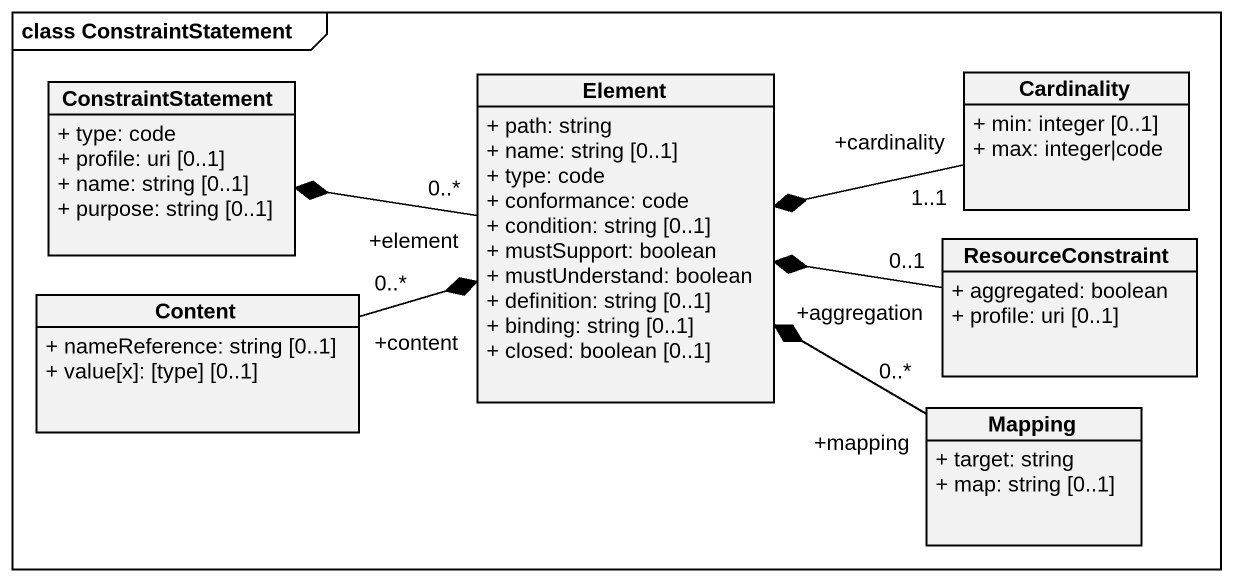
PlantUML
@startuml
mainframe class ConstraintStatement
hide circle
hide empty members
skinparam classAttributeIconSize 0
class ConstraintStatement {
  + type: code
  + profile: uri [0..1]
  + name: string [0..1]
  + purpose: string [0..1]
}
class Element {
  + path: string
  + name: string [0..1]
  + type: code
  + conformance: code
  + condition: string [0..1]
  + mustSupport: boolean
  + mustUnderstand: boolean
  + definition: string [0..1]
  + binding: string [0..1]
  + closed: boolean [0..1]
}
class Cardinality {
  + min: integer [0..1]
  + max: integer|code
}
class ResourceConstraint {
  + aggregated: boolean
  + profile: uri [0..1]
}
class Content {
  + nameReference: string [0..1]
  + value[x]: [type] [0..1]
}
class Mapping {
  + target: string
  + map: string [0..1]
}
Element "+element\n0..*" -left-* ConstraintStatement
Cardinality "+cardinality\n1..1" -left-* Element
ResourceConstraint "+aggregation\n0..1" -left-* Element
Content "+content\n0..*" -right-* Element
Mapping "+mapping\n0..*" -left-* Element
@enduml
